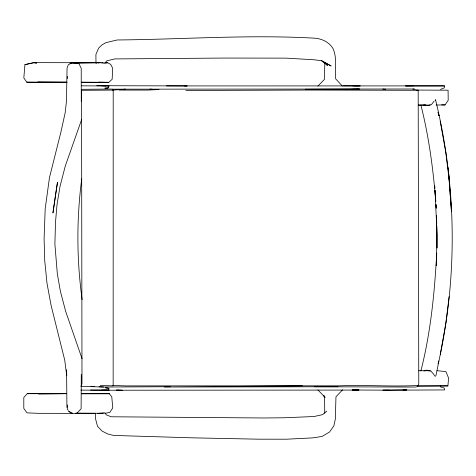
<?xml version="1.0" encoding="UTF-8"?>
<svg xmlns="http://www.w3.org/2000/svg" width="476" height="476" viewBox="0 0 476 476"><rect width="100%" height="100%" fill="white"/><g stroke="black" fill="none" stroke-linecap="round" stroke-linejoin="round"><path stroke-width="0.71" d="M81.461 89.333L110.825 89.048L112.711 89.191L113.199 90.095L113.151 385.828L100.376 385.572M324.739 413.174L324.614 397.805L323.609 395.264M81.289 374.362L81.116 408.819L76.719 413.394L72.132 413.436L68.282 411.216M436.98 247.948L436.819 226.32M67.36 404.993L67.3 409.324L68.336 410.348M67.306 78.534L67.36 76.38M324.834 63.034L324.412 79.415L317.885 86.102M436.712 255.309L436.266 265.685L437.063 234.353L435.005 190.335M436.718 253.083C434.612 292.68 430.697 332.397 420.897 370.905M96.295 62.731L33.659 62.642L24.925 64.635L23.836 77.933L26.751 82.181L67.164 82.199M447.898 385.887L417.446 386.018L447.898 385.887L448.6 378.045L445.881 371.589L437.063 370.703M81.729 178.863C76.493 218.924 76.618 259.652 82.146 299.672M449.118 296.667L445.899 322.895L440.3 354.382L435.873 375.85L435.052 376.29M184.337 85.918L444.513 85.906L444.245 87.881L440.538 89.363M55.359 196.13L52.937 213.01L57.489 182.284L55.466 195.398M440.627 385.495L440.401 386.887L444.245 388.035L444.626 389.933L382.924 390.189L406.843 389.856L402.993 390.082M440.3 354.382C457.733 270.564 455.925 182.73 435.498 99.609L435.296 100.412M438.009 363.795L438.836 360.975M80.866 390.106L108.457 390.284L108.921 388.809L108.284 388.118L105.541 387.803L107.635 388.136M81.64 119.547L65.289 166.017L60.041 186.312L57.031 204.507L55.508 222.084L54.889 244.182L57.334 273.807L60.392 291.288L65.646 311.316L82.092 358.809M108.599 86.983L108.201 87.876L104.857 88.203L107.969 88.024L108.599 86.983L108.403 86.007L81.342 85.805M81.128 385.774L81.991 384.007L81.557 90.303L113.199 90.095M436.153 105.012L445.066 104.922L448.202 100.281L448.077 90.196L417.137 90.059M434.189 101.102L431.393 104.601L427.436 105.624L428.781 105.654L423.747 104.958M66.64 393.706L27.209 393.682L23.8 397.525L23.806 408.45L27.061 412.865L38.139 413.323L72.382 413.358M342.571 389.826L335.967 396.788L335.324 419.154L333.854 425.895L329.511 432.035L322.008 436.48L312.357 437.914L286.475 439.205L258.313 439.181L192.667 437.843L113.568 435.439L107.677 433.951L102.161 431.137L97.491 426.264L95.444 418.422L95.337 413.269M70.002 63.957L70.966 63.011L99.49 62.707M326.768 411.109L322.633 414.632L314.166 416.506L284.583 417.767L264.18 417.982L111.116 416.78L106.428 414.893L104.637 412.799L97.574 413.43M96.515 63.112L98.139 62.523L104.934 63.272L106.719 60.868L114.787 58.923L224.041 58.06L286.373 58.137L314.672 59.827L321.806 60.785L331.112 65.986L321.562 60.69L327.488 65.527L326.649 64.444M423.943 370.959L427.561 370.334M98.211 63.07L100.156 62.582M314.243 386.75L415.703 387.053L417.589 386.476L418.773 384.072L418.184 90.297L304.985 90.059L185.884 90.464M24.925 64.635L33.921 62.725L36.563 63.094M104.988 413.293L109.766 412.478L112.764 407.89L111.765 396.716L109.278 393.694L81.253 393.717M412.847 89.22L414.197 89L415.572 89.756M90.547 390.028L109.218 390.017M105.511 63.016L107.63 62.737L110.676 64.355L112.717 68.288L112.134 79.349L108.748 82.342L81.259 82.235M417.44 385.518C391.623 386.786 365.699 384.804 339.852 385.828L125.801 385.893L112.842 385.453M158.99 89.518L148.101 90.083L119.167 90.083L125.218 89.167L414.197 89M170.295 386.738L103.56 387.018L80.843 386.363M107.106 390.076L101.477 390.243L358.868 390.07M351.472 89.256L359.475 89.03L305.193 89.25M337.93 386.744L164.446 387.024L302.397 385.786M413.323 85.793L405.588 85.918L444.513 85.906M41.787 393.64L27.209 393.682M70.966 63.011L95.789 62.689M418.38 105.059L425.776 104.964M418.327 105.19L430.209 105.071M66.717 393.628L38.455 393.848L62.939 393.7M81.194 82.271L108.748 82.342L98.728 82.116M389.201 390.183L352.163 389.987L358.839 389.975M418.731 370.733L430.465 370.715M75.327 413.352L95.17 413.329M105.547 62.737L107.63 62.737L104.672 62.725M66.533 82.158L37.663 82.122L66.456 82.348M166.439 85.894L187.169 85.918L101.531 85.704L105.797 85.936M427.531 370.239L425.675 370.233L430.976 371.185L433.666 374.207L434.528 375.867M81.461 393.723L109.278 393.694L81.503 393.682M101.709 62.713L103.191 62.719M26.751 82.181L41.537 82.348M343.303 85.835L359.475 85.918M103.524 413.287L75.785 413.12M353.103 85.876L360.338 85.918M441.651 104.881L445.066 104.922M96.795 85.692L108.111 85.745L109.355 86.126M116.751 390.088L122.368 390.284L116.293 390.076M72.316 412.96L70.93 412.9L69.377 411.371M90.964 386.286L94.67 386.5M99.115 386.762L103.56 387.018M382.763 89.06L385.685 89.238M107.82 390.243L108.457 390.284M150.023 89.083L152.124 89.238M33.659 62.642L36.42 63.052M416.226 89.893L418.184 90.297M108.921 388.809L108.284 388.118M317.867 389.892L325.09 397.371L324.096 395.681M342.345 86.067L335.705 78.879C334.902 68.77 337.27 58.108 333.016 48.546C328.708 41.573 321.169 38.348 313.19 38.098C247.919 34.504 182.492 39.407 117.197 39.972L105.833 42.685L102.007 44.875L98.657 48.076L95.908 54.448L95.979 63.308M420.885 105.041C428.87 136.469 433.124 168.736 435.766 201.015M440.169 121.077L445.804 152.493L449.094 179.303L451.444 211.308L448.225 167.861L449.094 179.303M434.683 186.027L434.844 188.181M434.677 186.134L434.832 188.323M434.987 190.519L435.778 201.485M435.986 204.406L436.248 208.06M436.01 204.549L436.254 208.083M436.498 215.366L436.736 223.399M436.409 215.432L436.944 247.901M66.92 407.498L66.581 369.888L66.735 375.826L64.736 360.148L51.069 305.33L46.975 283.131L44.744 260.794L44.089 238.779L45.19 208.797L49.462 177.637L60.904 132.072L65.147 112.889L66.456 101.483L67.062 67.985L68.365 64.7L72.025 62.552L78.879 63.528L81.218 68.288L81.271 101.549M125.218 89.167L112.8 90.137L112.711 89.191L125.218 89.167M438.973 115.704L438.081 112.384L438.973 115.704"/></g></svg>
